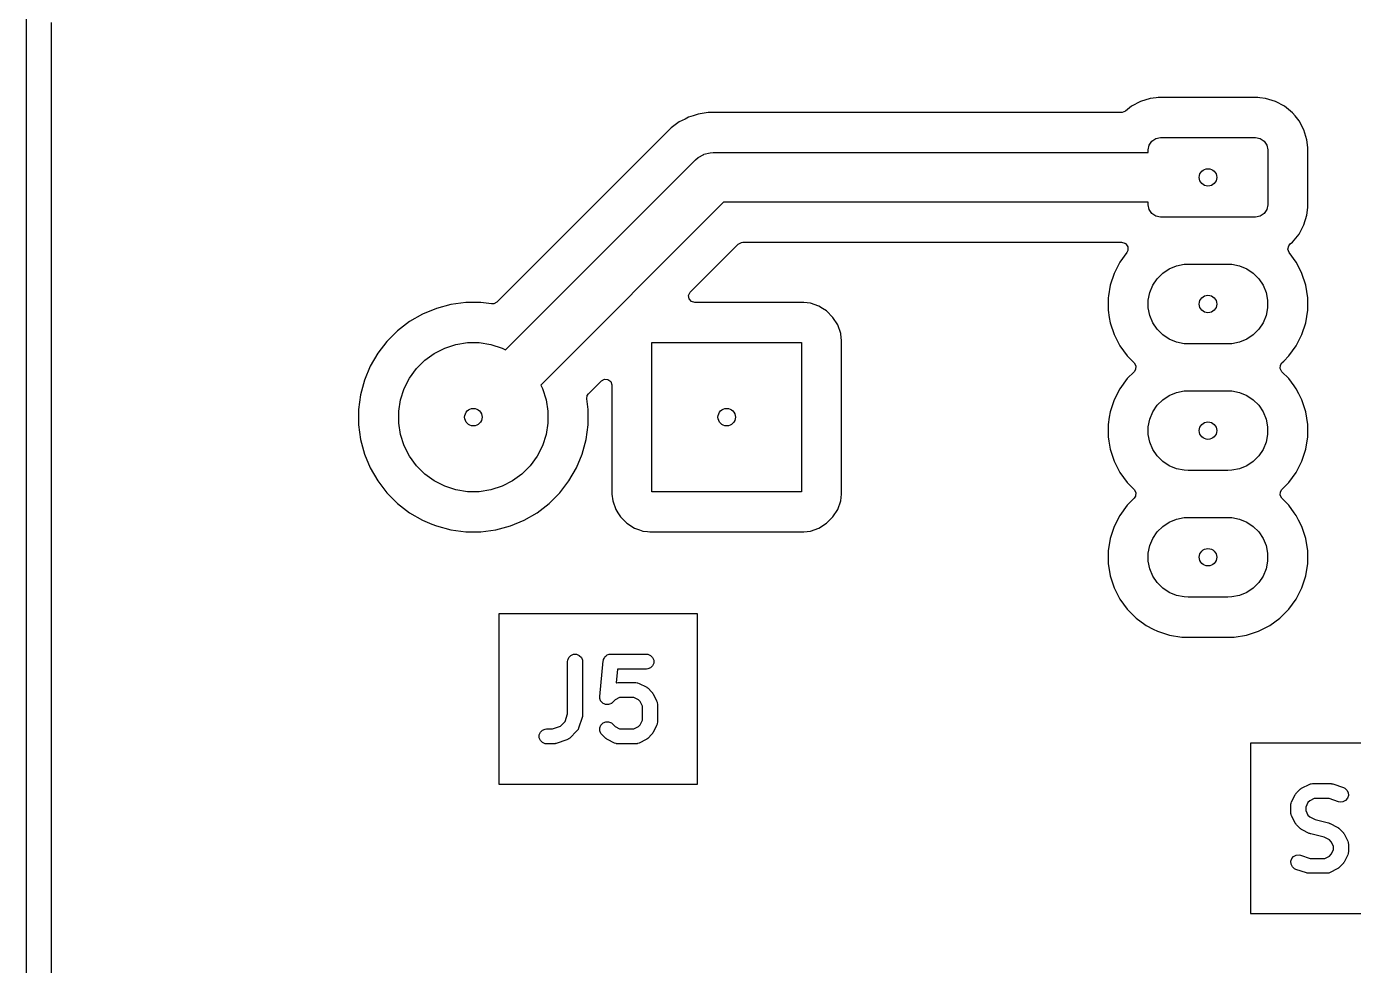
# Model space of a CAD drawing. Extents: x 20 to 124, y -124 to -20.
# Drawn here: x 20 to 46.61, y -69.99 to -51.15 of the extents above; entities that cross this region are included whole.
import ezdxf

# ---------------------------------------------------------------- set-up
doc = ezdxf.new("R2010")
doc.units = 0
doc.layers.add('BLACK', color=7, linetype='CONTINUOUS')
doc.layers.add('WHITE', color=7, linetype='CONTINUOUS')

msp = doc.modelspace()

# ---------------------------------------------------------------- linework, layer by layer
at = {"layer": 'BLACK', "linetype": 'CONTINUOUS'}
for p, q in [((20.5005, -58.836723), (20.5005, -51.068053)), ((42.336043, -52.652269), (42.153546, -52.749817)), ((42.534067, -52.592199), (42.336043, -52.652269)), ((42.650298, -52.580751), (42.534067, -52.592199)), ((42.688392, -52.577), (42.650298, -52.580751)), ((44.691608, -52.577), (42.688392, -52.577)), ((44.726805, -52.580466), (44.691608, -52.577)), ((44.845934, -52.592199), (44.726805, -52.580466)), ((44.845934, -52.5922), (44.845932, -52.592199)), ((44.845932, -52.592199), (44.845934, -52.592199)), ((45.043954, -52.652268), (44.845934, -52.5922)), ((45.22645, -52.749815), (45.043954, -52.652268)), ((33.368123, -52.940651), (33.270781, -52.97228)), ((33.465463, -52.909023), (33.368123, -52.94065)), ((33.368123, -52.94065), (33.368123, -52.940651)), ((33.625959, -52.883603), (33.465463, -52.909023)), ((33.667648, -52.877), (33.625959, -52.883603)), ((33.872351, -52.877), (33.667648, -52.877)), ((41.954206, -52.877), (33.872351, -52.877)), ((41.968561, -52.876166), (41.954206, -52.877)), ((42.032871, -52.848853), (41.968561, -52.876166)), ((42.153546, -52.749817), (42.032871, -52.848853)), ((45.226453, -52.749817), (45.22645, -52.749815)), ((45.38641, -52.881089), (45.226452, -52.749817)), ((45.226452, -52.749817), (45.226453, -52.749817)), ((45.43529, -52.940651), (45.38641, -52.881089)), ((45.517685, -53.04105), (45.43529, -52.940651)), ((32.922778, -53.185536), (29.428427, -56.679886)), ((33.088384, -53.065216), (32.922778, -53.185536)), ((33.088387, -53.065214), (33.088384, -53.065216)), ((33.203503, -53.00656), (33.088387, -53.065214)), ((33.270779, -52.972281), (33.203502, -53.006559)), ((33.203502, -53.006559), (33.203503, -53.00656)), ((33.270781, -52.97228), (33.270779, -52.97228)), ((33.270779, -52.97228), (33.270779, -52.972281)), ((45.615232, -53.223546), (45.517685, -53.04105)), ((42.50903, -53.531829), (42.563223, -53.450723)), ((42.563223, -53.450723), (42.644329, -53.39653)), ((42.644329, -53.39653), (42.74, -53.3775)), ((42.74, -53.3775), (44.64, -53.3775)), ((44.64, -53.3775), (44.735671, -53.39653)), ((44.735671, -53.39653), (44.816777, -53.450723)), ((44.816777, -53.450723), (44.87097, -53.531829)), ((45.6753, -53.421566), (45.615232, -53.223546)), ((45.6905, -53.575892), (45.6753, -53.421566)), ((33.465619, -53.780823), (33.578658, -53.71556)), ((33.578658, -53.71556), (33.583842, -53.714171)), ((33.583842, -53.714171), (33.704737, -53.681777)), ((33.704737, -53.681777), (33.704752, -53.681777)), ((33.704752, -53.681777), (33.77, -53.6775)), ((33.77, -53.6775), (42.49, -53.6775)), ((42.49, -53.6275), (42.50903, -53.531829)), ((42.49, -53.6775), (42.49, -53.6275)), ((44.87097, -53.531829), (44.89, -53.6275)), ((44.89, -53.6275), (44.89, -54.7275)), ((45.6905, -54.051538), (45.6905, -53.575892)), ((29.603376, -57.637017), (33.416446, -53.823947)), ((33.416446, -53.823947), (33.46561, -53.780831)), ((33.46561, -53.780831), (33.465619, -53.780823)), ((45.6905, -54.779108), (45.6905, -54.051538)), ((33.977107, -54.6775), (30.310482, -58.344123)), ((42.49, -54.6775), (33.977107, -54.6775)), ((42.49, -54.7275), (42.49, -54.6775)), ((42.50903, -54.823171), (42.49, -54.7275)), ((44.89, -54.7275), (44.87097, -54.823171)), ((45.6753, -54.933434), (45.6905, -54.779108)), ((42.563223, -54.904277), (42.50903, -54.823171)), ((42.644329, -54.95847), (42.563223, -54.904277)), ((42.74, -54.9775), (42.644329, -54.95847)), ((44.64, -54.9775), (42.74, -54.9775)), ((44.735671, -54.95847), (44.64, -54.9775)), ((44.816777, -54.904277), (44.735671, -54.95847)), ((44.87097, -54.823171), (44.816777, -54.904277)), ((45.615232, -55.131454), (45.6753, -54.933434)), ((45.38641, -55.47391), (45.517685, -55.31395)), ((45.517685, -55.31395), (45.615232, -55.131454)), ((33.311366, -56.475319), (34.272366, -55.514319)), ((34.272366, -55.514319), (34.333689, -55.480834)), ((34.333689, -55.480834), (34.360047, -55.478)), ((34.360047, -55.478), (41.954206, -55.478)), ((41.954206, -55.478), (41.978019, -55.484992)), ((41.978019, -55.484992), (42.002672, -55.487864)), ((42.002672, -55.487864), (42.01668, -55.496344)), ((42.01668, -55.496344), (42.021245, -55.497685)), ((42.021245, -55.497685), (42.032864, -55.506142)), ((42.032864, -55.506142), (42.042043, -55.513674)), ((42.042043, -55.513674), (42.081382, -55.571417)), ((42.081382, -55.571417), (42.083257, -55.641261)), ((45.292816, -55.616612), (45.308641, -55.548558)), ((45.308641, -55.548558), (45.337948, -55.513681)), ((45.337948, -55.513681), (45.38641, -55.47391)), ((42.063703, -55.682417), (41.921132, -55.87865)), ((42.083257, -55.641261), (42.063703, -55.682417)), ((45.316296, -55.682418), (45.292816, -55.616612)), ((45.45887, -55.878655), (45.316296, -55.682418)), ((41.80676, -56.103116), (41.72891, -56.342714)), ((41.921132, -55.87865), (41.80676, -56.103116)), ((42.671592, -56.209985), (42.782485, -56.099092)), ((42.782485, -56.099092), (42.912883, -56.011963)), ((42.912883, -56.011963), (43.057772, -55.951948)), ((43.057772, -55.951948), (43.211586, -55.921352)), ((43.211586, -55.921352), (43.29, -55.9175)), ((43.29, -55.9175), (44.09, -55.9175)), ((44.09, -55.9175), (44.168414, -55.921352)), ((44.168414, -55.921352), (44.322228, -55.951948)), ((44.322228, -55.951948), (44.467117, -56.011963)), ((44.467117, -56.011963), (44.597515, -56.099092)), ((44.597515, -56.099092), (44.708408, -56.209985)), ((45.531747, -56.021684), (45.45887, -55.878655)), ((45.573239, -56.103116), (45.531747, -56.021684)), ((45.573239, -56.103118), (45.573239, -56.103116)), ((45.573241, -56.103121), (45.573239, -56.103118)), ((45.65109, -56.342715), (45.573241, -56.103121)), ((41.72891, -56.342714), (41.695913, -56.551049)), ((42.524448, -56.485272), (42.584463, -56.340383)), ((42.584463, -56.340383), (42.671592, -56.209985)), ((44.708408, -56.209985), (44.795537, -56.340383)), ((44.795537, -56.340383), (44.855552, -56.485272)), ((45.6905, -56.591538), (45.65109, -56.342715)), ((33.276309, -56.545353), (33.305334, -56.481797)), ((33.286253, -56.614511), (33.276309, -56.545353)), ((33.332008, -56.667315), (33.286253, -56.614511)), ((33.305334, -56.481797), (33.311366, -56.475319)), ((33.399047, -56.687), (33.332008, -56.667315)), ((41.695913, -56.551049), (41.6895, -56.591538)), ((41.6895, -56.591538), (41.6895, -56.843462)), ((42.493852, -56.639086), (42.524448, -56.485272)), ((42.493852, -56.795914), (42.493852, -56.639086)), ((44.855552, -56.485272), (44.886148, -56.639086)), ((44.886148, -56.639086), (44.886148, -56.795914)), ((45.6905, -56.843462), (45.6905, -56.591538)), ((27.940328, -56.919818), (27.679168, -57.070599)), ((27.940338, -56.919814), (27.940328, -56.919818)), ((28.218939, -56.804413), (27.940338, -56.919814)), ((28.510233, -56.726361), (28.218939, -56.804413)), ((28.809206, -56.687001), (28.510233, -56.726361)), ((28.809211, -56.687), (28.809206, -56.687001)), ((28.809217, -56.687), (28.809211, -56.687)), ((29.110783, -56.687), (28.809217, -56.687)), ((29.110788, -56.687), (29.110783, -56.687)), ((29.110793, -56.687001), (29.110788, -56.687)), ((29.324561, -56.715144), (29.110793, -56.687001)), ((29.367104, -56.713371), (29.324561, -56.715144)), ((29.428427, -56.679886), (29.367104, -56.713371)), ((35.584954, -56.687), (33.399047, -56.687)), ((35.58496, -56.687), (35.584954, -56.687)), ((35.719249, -56.70213), (35.58496, -56.687)), ((35.719254, -56.702131), (35.719249, -56.70213)), ((35.889523, -56.761711), (35.719254, -56.702131)), ((35.957482, -56.804413), (35.889523, -56.761711)), ((36.042262, -56.857684), (35.957482, -56.804413)), ((36.169816, -56.985238), (36.042262, -56.857684)), ((41.6895, -56.843462), (41.711925, -56.985045)), ((42.524448, -56.949728), (42.493852, -56.795914)), ((44.886148, -56.795914), (44.855552, -56.949728)), ((45.65109, -57.092285), (45.6905, -56.843462)), ((27.679168, -57.070599), (27.439921, -57.254179)), ((36.265789, -57.137978), (36.169816, -56.985238)), ((36.325368, -57.308245), (36.265789, -57.137978)), ((41.711925, -56.985045), (41.72891, -57.092285)), ((41.72891, -57.092285), (41.80676, -57.331883)), ((42.584463, -57.094617), (42.524448, -56.949728)), ((42.671592, -57.225015), (42.584463, -57.094617)), ((44.795537, -57.094617), (44.708408, -57.225015)), ((44.855552, -56.949728), (44.795537, -57.094617)), ((45.573241, -57.331879), (45.65109, -57.092285)), ((27.226679, -57.467421), (27.043099, -57.706668)), ((27.226685, -57.467414), (27.226679, -57.467421)), ((27.439914, -57.254185), (27.226685, -57.467414)), ((27.439921, -57.254179), (27.439914, -57.254185)), ((36.325369, -57.30825), (36.325368, -57.308245)), ((36.335565, -57.398746), (36.325369, -57.30825)), ((36.3405, -57.442546), (36.335565, -57.398746)), ((36.3405, -60.532454), (36.3405, -57.442546)), ((41.80676, -57.331883), (41.921132, -57.556348)), ((42.782485, -57.335908), (42.671592, -57.225015)), ((42.912883, -57.423037), (42.782485, -57.335908)), ((43.057772, -57.483052), (42.912883, -57.423037)), ((44.467117, -57.423037), (44.322228, -57.483052)), ((44.597515, -57.335908), (44.467117, -57.423037)), ((44.708408, -57.225015), (44.597515, -57.335908)), ((45.45887, -57.556345), (45.573241, -57.331879)), ((27.043099, -57.706668), (26.892318, -57.967828)), ((27.985828, -57.846891), (28.176252, -57.70854)), ((28.176252, -57.70854), (28.385975, -57.601681)), ((28.385975, -57.601681), (28.609832, -57.528945)), ((28.609832, -57.528945), (28.842311, -57.492124)), ((28.842311, -57.492124), (29.077689, -57.492124)), ((29.077689, -57.492124), (29.310168, -57.528945)), ((29.310168, -57.528945), (29.534025, -57.601681)), ((29.534025, -57.601681), (29.603376, -57.637017)), ((32.54, -60.4875), (32.54, -57.4875)), ((32.54, -57.4875), (35.54, -57.4875)), ((35.54, -57.4875), (35.54, -60.4875)), ((41.921132, -57.556348), (42.069201, -57.760149)), ((43.211586, -57.513648), (43.057772, -57.483052)), ((43.29, -57.5175), (43.211586, -57.513648)), ((44.09, -57.5175), (43.29, -57.5175)), ((44.168414, -57.513648), (44.09, -57.5175)), ((44.322228, -57.483052), (44.168414, -57.513648)), ((45.310793, -57.760156), (45.45887, -57.556345)), ((26.892314, -57.967838), (26.776913, -58.246439)), ((26.892318, -57.967828), (26.892314, -57.967838)), ((27.819391, -58.013328), (27.985828, -57.846891)), ((42.069201, -57.760149), (42.069205, -57.760154)), ((42.069205, -57.760154), (42.20887, -57.899819)), ((42.20887, -57.899819), (42.242355, -57.961142)), ((42.242355, -57.961142), (42.237371, -58.030834)), ((45.137645, -58.013858), (45.142629, -57.944166)), ((45.142629, -57.944166), (45.17113, -57.899819)), ((45.17113, -57.899819), (45.209411, -57.861538)), ((45.209411, -57.861538), (45.310793, -57.760156)), ((26.776913, -58.246439), (26.698861, -58.537733)), ((27.574181, -58.413475), (27.68104, -58.203752)), ((27.68104, -58.203752), (27.819391, -58.013328)), ((31.267609, -58.519074), (31.52782, -58.258864)), ((31.52782, -58.258864), (31.589142, -58.22538)), ((31.589142, -58.22538), (31.658834, -58.230364)), ((31.658834, -58.230364), (31.714767, -58.272236)), ((42.069201, -58.21485), (41.921132, -58.418651)), ((42.069205, -58.214845), (42.069201, -58.21485)), ((42.20887, -58.075181), (42.069205, -58.214845)), ((42.237371, -58.030834), (42.20887, -58.075181)), ((45.17113, -58.075181), (45.137645, -58.013858)), ((45.310794, -58.214845), (45.17113, -58.075181)), ((45.310798, -58.21485), (45.310794, -58.214845)), ((45.417915, -58.362285), (45.310798, -58.21485)), ((27.501445, -58.637332), (27.574181, -58.413475)), ((30.310482, -58.344123), (30.345819, -58.413475)), ((30.345819, -58.413475), (30.418555, -58.637332)), ((31.243119, -58.553903), (31.267609, -58.519074)), ((31.714767, -58.272236), (31.739184, -58.3377)), ((31.739184, -58.3377), (31.7395, -58.346546)), ((31.7395, -58.346546), (31.7395, -60.53246)), ((41.921132, -58.418651), (41.80676, -58.643116)), ((42.912883, -58.551963), (43.057772, -58.491948)), ((43.057772, -58.491948), (43.211586, -58.461352)), ((43.211586, -58.461352), (43.29, -58.4575)), ((43.29, -58.4575), (44.09, -58.4575)), ((44.09, -58.4575), (44.168414, -58.461352)), ((44.168414, -58.461352), (44.322228, -58.491948)), ((44.322228, -58.491948), (44.467117, -58.551963)), ((45.45887, -58.418655), (45.417915, -58.362285)), ((45.510034, -58.519071), (45.45887, -58.418655)), ((45.573239, -58.643116), (45.510034, -58.519071)), ((26.698861, -58.537733), (26.659501, -58.836706)), ((27.464624, -58.869811), (27.501445, -58.637332)), ((30.418555, -58.637332), (30.455376, -58.869811)), ((31.232354, -58.622934), (31.243119, -58.553903)), ((31.2605, -58.836717), (31.232354, -58.622934)), ((41.80676, -58.643116), (41.72891, -58.882714)), ((42.584463, -58.880383), (42.671592, -58.749985)), ((42.671592, -58.749985), (42.782485, -58.639092)), ((42.782485, -58.639092), (42.912883, -58.551963)), ((44.467117, -58.551963), (44.597515, -58.639092)), ((44.597515, -58.639092), (44.708408, -58.749985)), ((44.708408, -58.749985), (44.795537, -58.880383)), ((45.573239, -58.643118), (45.573239, -58.643116)), ((45.573241, -58.643121), (45.573239, -58.643118)), ((45.65109, -58.882715), (45.573241, -58.643121)), ((20.5005, -66.348053), (20.5005, -58.836723)), ((26.659501, -58.836706), (26.6595, -58.836723)), ((26.6595, -58.836723), (26.6595, -59.138276)), ((27.464624, -59.105189), (27.464624, -58.869811)), ((30.455376, -58.869811), (30.455376, -59.105189)), ((31.2605, -59.138283), (31.2605, -58.836717)), ((41.711925, -58.989954), (41.6895, -59.131538)), ((41.72891, -58.882714), (41.711925, -58.989954)), ((42.493852, -59.179086), (42.524448, -59.025272)), ((42.524448, -59.025272), (42.584463, -58.880383)), ((44.795537, -58.880383), (44.855552, -59.025272)), ((44.855552, -59.025272), (44.886148, -59.179086)), ((45.6905, -59.131538), (45.65109, -58.882715)), ((26.6595, -59.138276), (26.659501, -59.138293)), ((26.659501, -59.138293), (26.698861, -59.437266)), ((27.501445, -59.337668), (27.464624, -59.105189)), ((30.455376, -59.105189), (30.418555, -59.337668)), ((31.221138, -59.437268), (31.2605, -59.138283)), ((41.6895, -59.131538), (41.6895, -59.383462)), ((42.493852, -59.335914), (42.493852, -59.179086)), ((44.886148, -59.179086), (44.886148, -59.335914)), ((45.6905, -59.383462), (45.6905, -59.131538)), ((26.698861, -59.437266), (26.776913, -59.72856)), ((27.574181, -59.561525), (27.501445, -59.337668)), ((27.68104, -59.771248), (27.574181, -59.561525)), ((30.345819, -59.561525), (30.23896, -59.771248)), ((30.418555, -59.337668), (30.345819, -59.561525)), ((31.143087, -59.728558), (31.221138, -59.437268)), ((41.6895, -59.383462), (41.703324, -59.470741)), ((41.703324, -59.470741), (41.72891, -59.632285)), ((42.524448, -59.489728), (42.493852, -59.335914)), ((42.584463, -59.634617), (42.524448, -59.489728)), ((44.855552, -59.489728), (44.795537, -59.634617)), ((44.886148, -59.335914), (44.855552, -59.489728)), ((45.65109, -59.632285), (45.6905, -59.383462)), ((26.776913, -59.72856), (26.892314, -60.007161)), ((27.819391, -59.961672), (27.68104, -59.771248)), ((30.23896, -59.771248), (30.100609, -59.961672)), ((31.027683, -60.007168), (31.143087, -59.728558)), ((41.72891, -59.632285), (41.80676, -59.871883)), ((42.671592, -59.765015), (42.584463, -59.634617)), ((42.782485, -59.875908), (42.671592, -59.765015)), ((44.708408, -59.765015), (44.597515, -59.875908)), ((44.795537, -59.634617), (44.708408, -59.765015)), ((45.573241, -59.871879), (45.65109, -59.632285)), ((26.892314, -60.007161), (26.892318, -60.007171)), ((26.892318, -60.007171), (27.043099, -60.268331)), ((27.985828, -60.128109), (27.819391, -59.961672)), ((28.176252, -60.26646), (27.985828, -60.128109)), ((29.934172, -60.128109), (29.743748, -60.26646)), ((30.100609, -59.961672), (29.934172, -60.128109)), ((30.8769, -60.268332), (31.027683, -60.007168)), ((41.80676, -59.871883), (41.921132, -60.096348)), ((41.921132, -60.096348), (42.069201, -60.300149)), ((42.912883, -59.963037), (42.782485, -59.875908)), ((43.057772, -60.023052), (42.912883, -59.963037)), ((43.211586, -60.053648), (43.057772, -60.023052)), ((43.29, -60.0575), (43.211586, -60.053648)), ((44.09, -60.0575), (43.29, -60.0575)), ((44.168414, -60.053648), (44.09, -60.0575)), ((44.322228, -60.023052), (44.168414, -60.053648)), ((44.467117, -59.963037), (44.322228, -60.023052)), ((44.597515, -59.875908), (44.467117, -59.963037)), ((45.310793, -60.300156), (45.45887, -60.096345)), ((45.45887, -60.096345), (45.573241, -59.871879)), ((27.043099, -60.268331), (27.226679, -60.507578)), ((28.385975, -60.373319), (28.176252, -60.26646)), ((28.609832, -60.446055), (28.385975, -60.373319)), ((29.534025, -60.373319), (29.310168, -60.446055)), ((29.743748, -60.26646), (29.534025, -60.373319)), ((30.693319, -60.50758), (30.8769, -60.268332)), ((42.069201, -60.300149), (42.069205, -60.300154)), ((42.069205, -60.300154), (42.20887, -60.439819)), ((45.17113, -60.439819), (45.310793, -60.300156)), ((27.226679, -60.507578), (27.226685, -60.507585)), ((27.226685, -60.507585), (27.439914, -60.720814)), ((28.842311, -60.482876), (28.609832, -60.446055)), ((29.077689, -60.482876), (28.842311, -60.482876)), ((29.310168, -60.446055), (29.077689, -60.482876)), ((30.48008, -60.720819), (30.693319, -60.50758)), ((31.7395, -60.53246), (31.75463, -60.666749)), ((35.54, -60.4875), (32.54, -60.4875)), ((36.325368, -60.666755), (36.3405, -60.532454)), ((42.20887, -60.615181), (42.069205, -60.754845)), ((42.20887, -60.439819), (42.242355, -60.501142)), ((42.237371, -60.570834), (42.20887, -60.615181)), ((42.242355, -60.501142), (42.237371, -60.570834)), ((45.137645, -60.553858), (45.142629, -60.484166)), ((45.17113, -60.615181), (45.137645, -60.553858)), ((45.142629, -60.484166), (45.17113, -60.439819)), ((45.310794, -60.754845), (45.17113, -60.615181)), ((27.439914, -60.720814), (27.439921, -60.72082)), ((27.439921, -60.72082), (27.679168, -60.9044)), ((27.679168, -60.9044), (27.940328, -61.055181)), ((29.979668, -61.055183), (30.240832, -60.9044)), ((30.240832, -60.9044), (30.48008, -60.720819)), ((31.75463, -60.666749), (31.754631, -60.666754)), ((31.754631, -60.666754), (31.814211, -60.837023)), ((31.814211, -60.837023), (31.856547, -60.9044)), ((31.856547, -60.9044), (31.910184, -60.989762)), ((36.169816, -60.989762), (36.265789, -60.837022)), ((36.265789, -60.837022), (36.325368, -60.666755)), ((42.069201, -60.75485), (41.921132, -60.958651)), ((42.069205, -60.754845), (42.069201, -60.75485)), ((45.310798, -60.75485), (45.310794, -60.754845)), ((45.419452, -60.9044), (45.310798, -60.75485)), ((45.45887, -60.958655), (45.419452, -60.9044)), ((27.940328, -61.055181), (27.940329, -61.055181)), ((27.940329, -61.055181), (27.940332, -61.055183)), ((27.940332, -61.055183), (28.126072, -61.132119)), ((28.126072, -61.132119), (28.218939, -61.170586)), ((28.218939, -61.170586), (28.21894, -61.170586)), ((28.21894, -61.170586), (28.218942, -61.170587)), ((28.218942, -61.170587), (28.510232, -61.248638)), ((29.409768, -61.248638), (29.701058, -61.170587)), ((29.701058, -61.170587), (29.979668, -61.055183)), ((31.910184, -60.989762), (32.037738, -61.117316)), ((32.037738, -61.117316), (32.190478, -61.213289)), ((35.889522, -61.213289), (36.042262, -61.117316)), ((36.042262, -61.117316), (36.169816, -60.989762)), ((41.80676, -61.183116), (41.72891, -61.422714)), ((41.921132, -60.958651), (41.80676, -61.183116)), ((42.671592, -61.289985), (42.782485, -61.179092)), ((42.782485, -61.179092), (42.912883, -61.091963)), ((42.912883, -61.091963), (43.057772, -61.031948)), ((43.057772, -61.031948), (43.211586, -61.001352)), ((43.211586, -61.001352), (43.29, -60.9975)), ((43.29, -60.9975), (44.09, -60.9975)), ((44.09, -60.9975), (44.168414, -61.001352)), ((44.168414, -61.001352), (44.322228, -61.031948)), ((44.322228, -61.031948), (44.467117, -61.091963)), ((44.467117, -61.091963), (44.597515, -61.179092)), ((44.597515, -61.179092), (44.708408, -61.289985)), ((45.508052, -61.055181), (45.45887, -60.958655)), ((45.573239, -61.183116), (45.508052, -61.055181)), ((45.573239, -61.183118), (45.573239, -61.183116)), ((45.573241, -61.183121), (45.573239, -61.183118)), ((45.65109, -61.422715), (45.573241, -61.183121)), ((28.510232, -61.248638), (28.809217, -61.288)), ((28.809217, -61.288), (28.809224, -61.288)), ((28.809224, -61.288), (29.110776, -61.288)), ((29.110776, -61.288), (29.110783, -61.288)), ((29.110783, -61.288), (29.409768, -61.248638)), ((32.190478, -61.213289), (32.2915, -61.248638)), ((32.2915, -61.248638), (32.360745, -61.272868)), ((32.360745, -61.272868), (32.36075, -61.272869)), ((32.36075, -61.272869), (32.451246, -61.283065)), ((32.451246, -61.283065), (32.49504, -61.287999)), ((32.49504, -61.287999), (32.495043, -61.288)), ((32.495043, -61.288), (32.495046, -61.288)), ((32.495046, -61.288), (35.584957, -61.288)), ((35.584957, -61.288), (35.584958, -61.287999)), ((35.584958, -61.287999), (35.652104, -61.280434)), ((35.652104, -61.280434), (35.719249, -61.272869)), ((35.719249, -61.272869), (35.719252, -61.272868)), ((35.719252, -61.272868), (35.719255, -61.272868)), ((35.719255, -61.272868), (35.889522, -61.213289)), ((41.72891, -61.422714), (41.6895, -61.671538)), ((42.524448, -61.565272), (42.584463, -61.420383)), ((42.584463, -61.420383), (42.671592, -61.289985)), ((44.708408, -61.289985), (44.795537, -61.420383)), ((44.795537, -61.420383), (44.855552, -61.565272)), ((45.6905, -61.671538), (45.65109, -61.422715)), ((41.6895, -61.671538), (41.6895, -61.923461)), ((42.493852, -61.719086), (42.524448, -61.565272)), ((42.493852, -61.875914), (42.493852, -61.719086)), ((44.855552, -61.565272), (44.886148, -61.719086)), ((44.886148, -61.719086), (44.886148, -61.875914)), ((45.6905, -61.923462), (45.6905, -61.671538)), ((41.6895, -61.923461), (41.72891, -62.172285)), ((42.524448, -62.029728), (42.493852, -61.875914)), ((44.886148, -61.875914), (44.855552, -62.029728)), ((45.65109, -62.172285), (45.6905, -61.923462)), ((41.72891, -62.172285), (41.80676, -62.411883)), ((42.584463, -62.174617), (42.524448, -62.029728)), ((42.671592, -62.305015), (42.584463, -62.174617)), ((44.795537, -62.174617), (44.708408, -62.305015)), ((44.855552, -62.029728), (44.795537, -62.174617)), ((45.573241, -62.411879), (45.65109, -62.172285)), ((41.80676, -62.411883), (41.921132, -62.636348)), ((42.782485, -62.415908), (42.671592, -62.305015)), ((42.912883, -62.503037), (42.782485, -62.415908)), ((43.057772, -62.563052), (42.912883, -62.503037)), ((44.467117, -62.503037), (44.322228, -62.563052)), ((44.597515, -62.415908), (44.467117, -62.503037)), ((44.708408, -62.305015), (44.597515, -62.415908)), ((45.45887, -62.636345), (45.573241, -62.411879)), ((41.921132, -62.636348), (42.069201, -62.840149)), ((43.211586, -62.593648), (43.057772, -62.563052)), ((43.29, -62.5975), (43.211586, -62.593648)), ((44.09, -62.5975), (43.29, -62.5975)), ((44.168414, -62.593648), (44.09, -62.5975)), ((44.322228, -62.563052), (44.168414, -62.593648)), ((45.310793, -62.840156), (45.45887, -62.636345)), ((33.457225, -62.933129), (29.473071, -62.933129)), ((29.473071, -62.933129), (29.473071, -66.348053)), ((33.457225, -66.348053), (33.457225, -62.933129)), ((42.069201, -62.840149), (42.069205, -62.840154)), ((42.069205, -62.840154), (42.247345, -63.018294)), ((42.247345, -63.018294), (42.24735, -63.018298)), ((42.24735, -63.018298), (42.425117, -63.147452)), ((44.928845, -63.16637), (45.132656, -63.018293)), ((45.132656, -63.018293), (45.310793, -62.840156)), ((42.425117, -63.147452), (42.451155, -63.16637)), ((42.451155, -63.16637), (42.594184, -63.239247)), ((42.594184, -63.239247), (42.675616, -63.280739)), ((42.675616, -63.280739), (42.675618, -63.280739)), ((42.675618, -63.280739), (42.675621, -63.280741)), ((42.675621, -63.280741), (42.915215, -63.35859)), ((44.464785, -63.35859), (44.704379, -63.280741)), ((44.704379, -63.280741), (44.928845, -63.16637)), ((42.915215, -63.35859), (43.164038, -63.398)), ((43.164038, -63.398), (43.164039, -63.398)), ((43.164039, -63.398), (44.215961, -63.398)), ((44.215961, -63.398), (44.215962, -63.398)), ((44.215962, -63.398), (44.464785, -63.35859)), ((30.852882, -63.861564), (30.87528, -63.807492)), ((30.87528, -63.807492), (30.916664, -63.766108)), ((30.916664, -63.766108), (30.970736, -63.74371)), ((30.970736, -63.74371), (31.029264, -63.74371)), ((31.029264, -63.74371), (31.083336, -63.766108)), ((31.083336, -63.766108), (31.12472, -63.807492)), ((31.12472, -63.807492), (31.147118, -63.861564)), ((31.568594, -63.858118), (31.570809, -63.847071)), ((31.570809, -63.847071), (31.581173, -63.827749)), ((31.581173, -63.827749), (31.589565, -63.807492)), ((31.589565, -63.807492), (31.594905, -63.802151)), ((31.594905, -63.802151), (31.598476, -63.795496)), ((31.598476, -63.795496), (31.615443, -63.781613)), ((31.615443, -63.781613), (31.630949, -63.766108)), ((31.630949, -63.766108), (31.637928, -63.763216)), ((31.637928, -63.763216), (31.643773, -63.758435)), ((31.643773, -63.758435), (31.664758, -63.752103)), ((31.664758, -63.752103), (31.685021, -63.74371)), ((31.685021, -63.74371), (31.696237, -63.742605)), ((31.696237, -63.742605), (31.699805, -63.741529)), ((31.699805, -63.741529), (31.703458, -63.741894)), ((31.703458, -63.741894), (31.714285, -63.740828)), ((31.714285, -63.740828), (32.428571, -63.740828)), ((32.428571, -63.740828), (32.457835, -63.74371)), ((32.457835, -63.74371), (32.511907, -63.766108)), ((32.511907, -63.766108), (32.553291, -63.807492)), ((32.553291, -63.807492), (32.575689, -63.861564)), ((30.85, -63.890828), (30.852882, -63.861564)), ((30.85, -64.937916), (30.85, -63.890828)), ((31.147118, -63.861564), (31.15, -63.890828)), ((31.15, -63.890828), (31.15, -64.962257)), ((31.493601, -64.590189), (31.565029, -63.875903)), ((31.565029, -63.875903), (31.567167, -63.865238)), ((31.567167, -63.861564), (31.568594, -63.858118)), ((31.567167, -63.865238), (31.567167, -63.861564)), ((31.850034, -64.040828), (31.822392, -64.317237)), ((32.428571, -64.040828), (31.850034, -64.040828)), ((32.457835, -64.037946), (32.428571, -64.040828)), ((32.511907, -64.015548), (32.457835, -64.037946)), ((32.553291, -63.974164), (32.511907, -64.015548)), ((32.575689, -63.920092), (32.553291, -63.974164)), ((32.575689, -63.861564), (32.575689, -63.920092)), ((31.822392, -64.317237), (31.8229, -64.317201)), ((31.8229, -64.317201), (31.827879, -64.315139)), ((31.827879, -64.315139), (31.857143, -64.312257)), ((31.857143, -64.312257), (32.214285, -64.312257)), ((32.214285, -64.312257), (32.243549, -64.315139)), ((32.243549, -64.315139), (32.248527, -64.317201)), ((32.248527, -64.317201), (32.253903, -64.317583)), ((32.253903, -64.317583), (32.281366, -64.328093)), ((32.281366, -64.328093), (32.424225, -64.399521)), ((31.493557, -64.619594), (31.493601, -64.590189)), ((31.495739, -64.626825), (31.493557, -64.619594)), ((31.495739, -64.634378), (31.495739, -64.626825)), ((31.50413, -64.654637), (31.495739, -64.634378)), ((31.510464, -64.675626), (31.50413, -64.654637)), ((31.892552, -64.612257), (31.80314, -64.656962)), ((32.178876, -64.612257), (31.892552, -64.612257)), ((32.268289, -64.656963), (32.178876, -64.612257)), ((32.424225, -64.399521), (32.436819, -64.407449)), ((32.436819, -64.407449), (32.440479, -64.408965)), ((32.440479, -64.408965), (32.444599, -64.412346)), ((32.444599, -64.412346), (32.44911, -64.415186)), ((32.44911, -64.415186), (32.451704, -64.418177)), ((32.451704, -64.418177), (32.46321, -64.42762)), ((32.46321, -64.42762), (32.534638, -64.499049)), ((32.534638, -64.499049), (32.544076, -64.510549)), ((32.544076, -64.510549), (32.54707, -64.513146)), ((32.54707, -64.513146), (32.54991, -64.517658)), ((32.54991, -64.517658), (32.553292, -64.521779)), ((32.553292, -64.521779), (32.554807, -64.525438)), ((32.554807, -64.525438), (32.562735, -64.538032)), ((32.562735, -64.538032), (32.634164, -64.680888)), ((31.515245, -64.68147), (31.510464, -64.675626)), ((31.518137, -64.68845), (31.515245, -64.68147)), ((31.533641, -64.703953), (31.518137, -64.68845)), ((31.547525, -64.720923), (31.533641, -64.703953)), ((31.554181, -64.724494), (31.547525, -64.720923)), ((31.559523, -64.729835), (31.554181, -64.724494)), ((31.579777, -64.738224), (31.559523, -64.729835)), ((31.5991, -64.74859), (31.579777, -64.738224)), ((31.606617, -64.749341), (31.5991, -64.74859)), ((31.613595, -64.752232), (31.606617, -64.749341)), ((31.635518, -64.752232), (31.613595, -64.752232)), ((31.657337, -64.754414), (31.635518, -64.752232)), ((31.664568, -64.752232), (31.657337, -64.754414)), ((31.672121, -64.752232), (31.664568, -64.752232)), ((31.69238, -64.74384), (31.672121, -64.752232)), ((31.713369, -64.737507), (31.69238, -64.74384)), ((31.719213, -64.732725), (31.713369, -64.737507)), ((31.726193, -64.729834), (31.719213, -64.732725)), ((31.748924, -64.711179), (31.726193, -64.729834)), ((31.80314, -64.656962), (31.748924, -64.711179)), ((32.305292, -64.693967), (32.268289, -64.656963)), ((32.35, -64.783381), (32.305292, -64.693967)), ((32.35, -65.069703), (32.35, -64.783381)), ((32.634164, -64.680888), (32.644673, -64.708352)), ((32.644673, -64.708352), (32.645054, -64.713726)), ((32.645054, -64.713726), (32.647118, -64.718707)), ((32.647118, -64.718707), (32.65, -64.747971)), ((32.65, -64.747971), (32.65, -65.105114)), ((30.704687, -65.188294), (30.797466, -65.095514)), ((30.797466, -65.095514), (30.85, -64.937916)), ((31.142302, -65.009692), (31.070873, -65.223977)), ((31.145601, -64.995182), (31.142302, -65.009692)), ((31.147118, -64.991521), (31.145601, -64.995182)), ((31.14764, -64.986212), (31.147118, -64.991521)), ((31.148822, -64.981018), (31.14764, -64.986212)), ((31.15, -64.962257), (31.148541, -64.977068)), ((31.148541, -64.977068), (31.148822, -64.981018)), ((31.495739, -65.218707), (31.518137, -65.164635)), ((31.518137, -65.164635), (31.559523, -65.12325)), ((31.559523, -65.12325), (31.613595, -65.100853)), ((31.613595, -65.100853), (31.672121, -65.100853)), ((31.672121, -65.100853), (31.726193, -65.123251)), ((31.726193, -65.123251), (31.748924, -65.141906)), ((31.748924, -65.141906), (31.80314, -65.196122)), ((32.268289, -65.196121), (32.305292, -65.159117)), ((32.305292, -65.159117), (32.35, -65.069703)), ((32.634164, -65.172197), (32.562735, -65.315053)), ((32.644673, -65.144733), (32.634164, -65.172197)), ((32.645054, -65.139358), (32.644673, -65.144733)), ((32.647118, -65.134378), (32.645054, -65.139358)), ((32.65, -65.105114), (32.647118, -65.134378)), ((30.281453, -65.361564), (30.303851, -65.307492)), ((30.281453, -65.420092), (30.281453, -65.361564)), ((30.303851, -65.474164), (30.281453, -65.420092)), ((30.303851, -65.307492), (30.345235, -65.266108)), ((30.345235, -65.266108), (30.399307, -65.24371)), ((30.399307, -65.24371), (30.428571, -65.240828)), ((30.428571, -65.240828), (30.547085, -65.240828)), ((30.547085, -65.240828), (30.704687, -65.188294)), ((30.859999, -65.449715), (30.833148, -65.461703)), ((30.86407, -65.446183), (30.859999, -65.449715)), ((30.86905, -65.444121), (30.86407, -65.446183)), ((30.89178, -65.425466), (30.86905, -65.444121)), ((31.034637, -65.282608), (30.89178, -65.425466)), ((31.053292, -65.259877), (31.034637, -65.282608)), ((31.055354, -65.254897), (31.053292, -65.259877)), ((31.058885, -65.250827), (31.055354, -65.254897)), ((31.070873, -65.223977), (31.058885, -65.250827)), ((31.495739, -65.277233), (31.495739, -65.218707)), ((31.518136, -65.331305), (31.495739, -65.277233)), ((31.53679, -65.354036), (31.518136, -65.331305)), ((31.608218, -65.425465), (31.53679, -65.354036)), ((31.61972, -65.434904), (31.608218, -65.425465)), ((31.622318, -65.4379), (31.61972, -65.434904)), ((31.626832, -65.440741), (31.622318, -65.4379)), ((31.630949, -65.44412), (31.626832, -65.440741)), ((31.634607, -65.445635), (31.630949, -65.44412)), ((31.647204, -65.453564), (31.634607, -65.445635)), ((31.790062, -65.524993), (31.647204, -65.453564)), ((31.80314, -65.196122), (31.892552, -65.240828)), ((31.892552, -65.240828), (32.178876, -65.240828)), ((32.178876, -65.240828), (32.268289, -65.196121)), ((32.424225, -65.453564), (32.281366, -65.524992)), ((32.436819, -65.445635), (32.424225, -65.453564)), ((32.440479, -65.44412), (32.436819, -65.445635)), ((32.444599, -65.440738), (32.440479, -65.44412)), ((32.44911, -65.437899), (32.444599, -65.440738)), ((32.451704, -65.434907), (32.44911, -65.437899)), ((32.46321, -65.425465), (32.451704, -65.434907)), ((32.534638, -65.354036), (32.46321, -65.425465)), ((32.544076, -65.342535), (32.534638, -65.354036)), ((32.54707, -65.339939), (32.544076, -65.342535)), ((32.54991, -65.335426), (32.54707, -65.339939)), ((32.553292, -65.331306), (32.54991, -65.335426)), ((32.554807, -65.327646), (32.553292, -65.331306)), ((32.562735, -65.315053), (32.554807, -65.327646)), ((30.345235, -65.515548), (30.303851, -65.474164)), ((30.399307, -65.537946), (30.345235, -65.515548)), ((30.428571, -65.540828), (30.399307, -65.537946)), ((30.571428, -65.540828), (30.428571, -65.540828)), ((30.586233, -65.539369), (30.571428, -65.540828)), ((30.590188, -65.539651), (30.586233, -65.539369)), ((30.595389, -65.538468), (30.590188, -65.539651)), ((30.600692, -65.537946), (30.595389, -65.538468)), ((30.604349, -65.53643), (30.600692, -65.537946)), ((30.618862, -65.533131), (30.604349, -65.53643)), ((30.833148, -65.461703), (30.618862, -65.533131)), ((31.817525, -65.535502), (31.790062, -65.524993)), ((31.8229, -65.535883), (31.817525, -65.535502)), ((31.827879, -65.537946), (31.8229, -65.535883)), ((31.857143, -65.540828), (31.827879, -65.537946)), ((32.214285, -65.540828), (31.857143, -65.540828)), ((32.243549, -65.537946), (32.214285, -65.540828)), ((32.248527, -65.535883), (32.243549, -65.537946)), ((32.253903, -65.535502), (32.248527, -65.535883)), ((32.281366, -65.524992), (32.253903, -65.535502)), ((50.4555, -65.529984), (44.542775, -65.529984)), ((44.542775, -65.529984), (44.542775, -68.946597)), ((20.5005, -68.946597), (20.5005, -66.348053)), ((29.473071, -66.348053), (33.457225, -66.348053)), ((45.465363, -66.525118), (45.536792, -66.45369)), ((45.536792, -66.45369), (45.548292, -66.444251)), ((45.548292, -66.444251), (45.550889, -66.441258)), ((45.550889, -66.441258), (45.555401, -66.438417)), ((45.555401, -66.438417), (45.559522, -66.435036)), ((45.559522, -66.435036), (45.563181, -66.43352)), ((45.563181, -66.43352), (45.575775, -66.425593)), ((45.575775, -66.425593), (45.718631, -66.354164)), ((45.718631, -66.354164), (45.746095, -66.343655)), ((45.746095, -66.343655), (45.751469, -66.343273)), ((45.751469, -66.343273), (45.75645, -66.34121)), ((45.75645, -66.34121), (45.785714, -66.338328)), ((45.785714, -66.338328), (46.142857, -66.338328)), ((46.142857, -66.338328), (46.157668, -66.339786)), ((46.157668, -66.339786), (46.161618, -66.339506)), ((46.161618, -66.339506), (46.166812, -66.340687)), ((46.166812, -66.340687), (46.172121, -66.34121)), ((46.172121, -66.34121), (46.175783, -66.342727)), ((46.175783, -66.342727), (46.190291, -66.346026)), ((46.190291, -66.346026), (46.404577, -66.417454)), ((46.404577, -66.417454), (46.431428, -66.429443)), ((46.431428, -66.429443), (46.475642, -66.46779)), ((46.475642, -66.46779), (46.501816, -66.520138)), ((45.35, -66.774042), (45.352882, -66.744778)), ((45.35, -66.9169), (45.35, -66.774042)), ((45.352882, -66.744778), (45.354944, -66.739799)), ((45.354944, -66.739799), (45.355326, -66.734424)), ((45.355326, -66.734424), (45.365836, -66.70696)), ((45.365836, -66.70696), (45.437264, -66.564103)), ((45.437264, -66.564103), (45.445192, -66.551507)), ((45.445192, -66.551507), (45.446708, -66.547849)), ((45.446708, -66.547849), (45.450087, -66.543731)), ((45.450087, -66.543731), (45.452929, -66.539217)), ((45.452929, -66.539217), (45.455923, -66.53662)), ((45.455923, -66.53662), (45.465363, -66.525118)), ((45.694705, -66.72004), (45.65, -66.809451)), ((45.73171, -66.683035), (45.694705, -66.72004)), ((45.821124, -66.638328), (45.73171, -66.683035)), ((46.118517, -66.638328), (45.821124, -66.638328)), ((46.309708, -66.702059), (46.118517, -66.638328)), ((46.338382, -66.708579), (46.309708, -66.702059)), ((46.396762, -66.70443), (46.338382, -66.708579)), ((46.449109, -66.678256), (46.396762, -66.70443)), ((46.487457, -66.634042), (46.449109, -66.678256)), ((46.505965, -66.578518), (46.487457, -66.634042)), ((46.501816, -66.520138), (46.505965, -66.578518)), ((45.352882, -66.946164), (45.35, -66.9169)), ((45.354944, -66.951142), (45.352882, -66.946164)), ((45.355326, -66.956518), (45.354944, -66.951142)), ((45.365836, -66.983982), (45.355326, -66.956518)), ((45.437264, -67.126839), (45.365836, -66.983982)), ((45.65, -66.809451), (45.65, -66.88149)), ((45.65, -66.88149), (45.694705, -66.970901)), ((45.694705, -66.970901), (45.73171, -67.007906)), ((45.73171, -67.007906), (45.83807, -67.061086)), ((45.445192, -67.139434), (45.437264, -67.126839)), ((45.446708, -67.143093), (45.445192, -67.139434)), ((45.450087, -67.14721), (45.446708, -67.143093)), ((45.452929, -67.151725), (45.450087, -67.14721)), ((45.455923, -67.154321), (45.452929, -67.151725)), ((45.465363, -67.165824), (45.455923, -67.154321)), ((45.536792, -67.237252), (45.465363, -67.165824)), ((45.548292, -67.24669), (45.536792, -67.237252)), ((45.550889, -67.249684), (45.548292, -67.24669)), ((45.555401, -67.252524), (45.550889, -67.249684)), ((45.559522, -67.255906), (45.555401, -67.252524)), ((45.563181, -67.257421), (45.559522, -67.255906)), ((45.575775, -67.265349), (45.563181, -67.257421)), ((45.718631, -67.336778), (45.575775, -67.265349)), ((45.83807, -67.061086), (46.107808, -67.128521)), ((46.107808, -67.128521), (46.109963, -67.129291)), ((46.109963, -67.129291), (46.111047, -67.129368)), ((46.111047, -67.129368), (46.123243, -67.134035)), ((46.123243, -67.134035), (46.135499, -67.138414)), ((46.135499, -67.138414), (46.136369, -67.139058)), ((46.136369, -67.139058), (46.13851, -67.139878)), ((46.13851, -67.139878), (46.281368, -67.211307)), ((46.281368, -67.211307), (46.293963, -67.219235)), ((46.293963, -67.219235), (46.297622, -67.220751)), ((46.297622, -67.220751), (46.301739, -67.22413)), ((46.301739, -67.22413), (46.306254, -67.226972)), ((46.306254, -67.226972), (46.30885, -67.229966)), ((46.30885, -67.229966), (46.320353, -67.239406)), ((46.320353, -67.239406), (46.391781, -67.310835)), ((46.391781, -67.310835), (46.401219, -67.322335)), ((45.720773, -67.337597), (45.718631, -67.336778)), ((45.721643, -67.338242), (45.720773, -67.337597)), ((45.733914, -67.342626), (45.721643, -67.338242)), ((45.746095, -67.347287), (45.733914, -67.342626)), ((45.747175, -67.347363), (45.746095, -67.347287)), ((45.749334, -67.348135), (45.747175, -67.347363)), ((46.019072, -67.415569), (45.749334, -67.348135)), ((46.125431, -67.468748), (46.019072, -67.415569)), ((46.162435, -67.505753), (46.125431, -67.468748)), ((46.207143, -67.595167), (46.162435, -67.505753)), ((46.401219, -67.322335), (46.404213, -67.324932)), ((46.404213, -67.324932), (46.407053, -67.329444)), ((46.407053, -67.329444), (46.410435, -67.333565)), ((46.410435, -67.333565), (46.41195, -67.337224)), ((46.41195, -67.337224), (46.419878, -67.349818)), ((46.419878, -67.349818), (46.491307, -67.492674)), ((46.491307, -67.492674), (46.501816, -67.520138)), ((46.501816, -67.520138), (46.502197, -67.525512)), ((46.502197, -67.525512), (46.504261, -67.530493)), ((46.504261, -67.530493), (46.507143, -67.559757)), ((46.507143, -67.559757), (46.507143, -67.702614)), ((45.351177, -67.89814), (45.369685, -67.842615)), ((45.369685, -67.842615), (45.408033, -67.798401)), ((45.408033, -67.798401), (45.46038, -67.772227)), ((45.46038, -67.772227), (45.51876, -67.768077)), ((45.51876, -67.768077), (45.547434, -67.774597)), ((45.547434, -67.774597), (45.738629, -67.838328)), ((45.738629, -67.838328), (46.036019, -67.838328)), ((46.036019, -67.838328), (46.125432, -67.793621)), ((46.125432, -67.793621), (46.162435, -67.756617)), ((46.162435, -67.756617), (46.207143, -67.667203)), ((46.207143, -67.667203), (46.207143, -67.595167)), ((46.491307, -67.769697), (46.419878, -67.912553)), ((46.501816, -67.742233), (46.491307, -67.769697)), ((46.502197, -67.736858), (46.501816, -67.742233)), ((46.504261, -67.731878), (46.502197, -67.736858)), ((46.507143, -67.702614), (46.504261, -67.731878)), ((45.355327, -67.95652), (45.351177, -67.89814)), ((45.381501, -68.008867), (45.355327, -67.95652)), ((45.425715, -68.047215), (45.381501, -68.008867)), ((45.452566, -68.059203), (45.425715, -68.047215)), ((45.666852, -68.130631), (45.452566, -68.059203)), ((46.281368, -68.051064), (46.138509, -68.122492)), ((46.293962, -68.043135), (46.281368, -68.051064)), ((46.297622, -68.04162), (46.293962, -68.043135)), ((46.301742, -68.038238), (46.297622, -68.04162)), ((46.306253, -68.035399), (46.301742, -68.038238)), ((46.308847, -68.032407), (46.306253, -68.035399)), ((46.320353, -68.022965), (46.308847, -68.032407)), ((46.391781, -67.951536), (46.320353, -68.022965)), ((46.401219, -67.940035), (46.391781, -67.951536)), ((46.404213, -67.937439), (46.401219, -67.940035)), ((46.407053, -67.932926), (46.404213, -67.937439)), ((46.410435, -67.928806), (46.407053, -67.932926)), ((46.41195, -67.925146), (46.410435, -67.928806)), ((46.419878, -67.912553), (46.41195, -67.925146)), ((45.681364, -68.13393), (45.666852, -68.130631)), ((45.685022, -68.135446), (45.681364, -68.13393)), ((45.690324, -68.135968), (45.685022, -68.135446)), ((45.695526, -68.137151), (45.690324, -68.135968)), ((45.69948, -68.136869), (45.695526, -68.137151)), ((45.714286, -68.138328), (45.69948, -68.136869)), ((46.071428, -68.138328), (45.714286, -68.138328)), ((46.100692, -68.135446), (46.071428, -68.138328)), ((46.10567, -68.133383), (46.100692, -68.135446)), ((46.111046, -68.133002), (46.10567, -68.133383)), ((46.138509, -68.122492), (46.111046, -68.133002)), ((20.5005, -69.845892), (20.5005, -68.946597)), ((44.542775, -68.946597), (50.4555, -68.946597)), ((20.5005, -71.128392), (20.5005, -69.845892))]:
    msp.add_line(p, q, dxfattribs=at)
at = {"layer": 'BLACK'}
for centre in [(43.69, -54.1775), (43.69, -56.7175), (28.96, -58.9875), (34.04, -58.9875), (43.69, -59.2575), (43.69, -61.7975)]:
    msp.add_circle(centre, 0.175, dxfattribs=at)
at = {"layer": 'WHITE', "linetype": 'CONTINUOUS'}
msp.add_line((20, -124), (20, -20), dxfattribs=at)
at = {"layer": 'WHITE'}
for centre in [(43.69, -54.1775), (43.69, -56.7175), (28.96, -58.9875), (34.04, -58.9875), (43.69, -59.2575), (43.69, -61.7975)]:
    msp.add_circle(centre, 0.175, dxfattribs=at)

doc.saveas('drawing.dxf')
